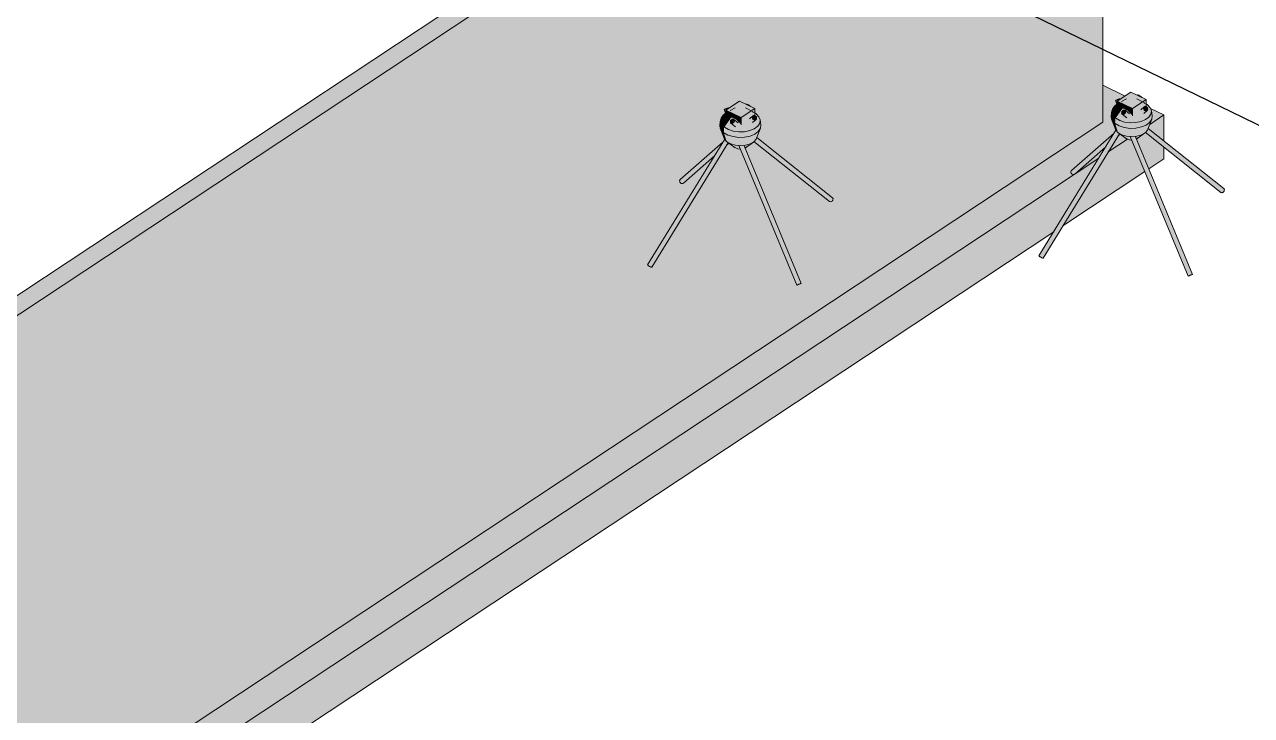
# Model space of a CAD drawing. Header units: inches. Extents: x -4071 to 5659, y -7640 to 11458.
# Drawn here: x 4581.6 to 4904.3, y -3113 to -2931.2 of the extents above; entities that cross this region are included whole.
import ezdxf

# ---------------------------------------------------------------- set-up
doc = ezdxf.new("R2010")
doc.units = ezdxf.units.IN
doc.header["$MEASUREMENT"] = 0
for name, color, linetype, lineweight in [('A-WALL-PATT', 111, 'Continuous', 9), ('G-ANNO-SYMB', 111, 'Continuous', 30), ('S-FNDN', 32, 'Continuous', 18)]:
    doc.layers.add(name, color=color, linetype=linetype, lineweight=lineweight)

# ---------------------------------------------------------------- blocks, each defined once
blk = doc.blocks.new('316600 - Special Foundations - Diamond Pier - Generic - 316600 - Special Foundations - Diamond Pier - Generic-V64-FOUNDATION - 3D - VIEW 2')
at = {"layer": 'S-FNDN', "lineweight": 9}
h = blk.add_hatch(color=9, dxfattribs=at)
h.paths.add_polyline_path([(11650.77, -2992.17), (11670.95, -2959.07), (11670.86, -2959), (11650.68, -2992.1)], flags=0)
h.paths.add_polyline_path([(11676.7, -2949.89), (11676.64, -2949.78), (11676.63, -2949.85)], flags=0)
for points in [[(11675.19, -2953.3), (11678.73, -2950.88), (11674.82, -2948.97), (11671.32, -2951.41), (11675.16, -2953.28)], [(11670.8, -2955.83), (11672.66, -2953.19), (11671.21, -2953.08), (11671.12, -2952.14), (11670.31, -2952.84), (11669.89, -2953.66), (11669.8, -2954.27), (11670.1, -2955.09), (11670.8, -2955.83)], [(11675.19, -2955.18), (11675.15, -2953.28), (11671.21, -2951.36), (11671.3, -2953.21), (11672.22, -2953.16), (11673.03, -2953.34), (11673.82, -2953.78), (11675.01, -2954.97)], [(11675.19, -2955.18), (11676.3, -2953.66), (11677.23, -2952.92), (11677.94, -2952.72), (11678.79, -2952.76), (11678.75, -2950.94), (11675.19, -2953.3), (11675.19, -2955.14)], [(11678.85, -2953.91), (11679.15, -2953.73), (11679.26, -2953.43), (11679.23, -2953.21), (11678.87, -2952.84), (11678.3, -2952.84), (11678.15, -2953.08), (11678.31, -2953.66), (11678.58, -2953.83), (11678.83, -2953.9)], [(11670.65, -2957.24), (11670.72, -2955.75), (11670.06, -2954.97), (11669.8, -2954.27), (11669.6, -2955.61), (11669.92, -2956.47)], [(11671.48, -2959.65), (11670.65, -2957.24), (11669.92, -2956.47), (11671.02, -2959.15), (11671.47, -2959.64)], [(11675.03, -2960.66), (11676.83, -2960.4), (11677.64, -2960.15), (11678.76, -2959.4), (11679.27, -2958.69), (11680.09, -2956.38), (11679.56, -2957.04), (11678.38, -2957.78), (11677, -2958.24), (11676.07, -2958.42), (11673.92, -2958.39), (11672.54, -2958.12), (11671.3, -2957.61), (11670.65, -2957.24), (11671.59, -2959.71), (11672.89, -2960.32), (11674.17, -2960.59), (11675.01, -2960.66)], [(11674.57, -2958.48), (11676.72, -2958.3), (11678.08, -2957.9), (11679.11, -2957.37), (11679.73, -2956.91), (11680.28, -2956.09), (11680.36, -2954.97), (11680.16, -2954.23), (11680.04, -2954.8), (11679.56, -2955.52), (11678.29, -2956.34), (11676.95, -2956.79), (11675.42, -2957), (11673.92, -2956.94), (11672.62, -2956.68), (11671.45, -2956.2), (11670.8, -2955.89), (11670.74, -2957.29), (11672.18, -2958), (11673.68, -2958.36), (11674.43, -2958.46)], [(11672.89, -2954.78), (11673.37, -2954.32), (11673.4, -2954.08), (11673.27, -2953.75), (11673.03, -2953.7), (11672.71, -2953.82), (11672.36, -2954.37), (11672.62, -2954.78), (11672.88, -2954.78)], [(11651.66, -2992.67), (11651.78, -2992.5), (11671.71, -2959.81), (11671.14, -2959.28), (11671.01, -2959.17), (11650.77, -2992.17), (11651.61, -2992.66)]]:
    blk.add_hatch(color=9, dxfattribs=at).paths.add_polyline_path(points, flags=0)
h = blk.add_hatch(color=9, dxfattribs=at)
h.paths.add_polyline_path([(11659.74, -2970.63), (11659.99, -2970.5), (11668.36, -2963.08), (11670.41, -2959.75), (11659.04, -2969.83), (11659.04, -2970.11), (11659.3, -2970.5), (11659.59, -2970.63)], flags=0)
h.paths.add_polyline_path([(11671.41, -2960.5), (11671.92, -2959.97), (11671.8, -2959.87), (11671.45, -2960.44)], flags=0)
h.paths.add_polyline_path([(11678.43, -2954.27), (11678.7, -2954.12), (11678.85, -2953.91), (11678.49, -2953.82), (11678.2, -2953.53), (11678.15, -2953.08), (11678.15, -2952.98), (11677.76, -2953.42), (11677.83, -2953.85), (11678.16, -2954.2), (11678.41, -2954.26)], flags=0)
h = blk.add_hatch(color=9, dxfattribs=at)
h.paths.add_polyline_path([(11689.83, -2997.37), (11690.69, -2997.02), (11675.61, -2960.74), (11674.76, -2960.88), (11674.75, -2960.91), (11689.83, -2997.37)], flags=0)
h.paths.add_polyline_path([(11671.21, -2952.34), (11671.3, -2951.3), (11671.66, -2951), (11671.59, -2950.82), (11670.74, -2951.21), (11671.21, -2952.34)], flags=0)
h = blk.add_hatch(color=9, dxfattribs=at)
h.paths.add_polyline_path([(11674.59, -2957.03), (11676.71, -2956.84), (11677.64, -2956.61), (11678.99, -2955.94), (11679.68, -2955.33), (11680.12, -2954.51), (11680.14, -2953.73), (11679.9, -2953.07), (11679.1, -2952.27), (11678.79, -2952.12), (11678.75, -2952.76), (11677.56, -2952.78), (11677.46, -2952.82), (11676.83, -2953.17), (11675.84, -2954.23), (11675.19, -2955.18), (11674.13, -2954.07), (11673.41, -2953.51), (11672.7, -2953.21), (11670.89, -2955.88), (11671.86, -2956.44), (11673.75, -2956.92), (11674.51, -2957.02)], flags=0)
h.paths.add_polyline_path([(11673.56, -2955.31), (11673.11, -2955.19), (11672.51, -2954.72), (11672.38, -2954.35), (11672.89, -2953.72), (11673.28, -2953.76), (11674.1, -2954.51), (11674.14, -2954.8), (11674, -2955.1), (11673.64, -2955.29), (11673.56, -2955.31)], flags=0)
h.paths.add_polyline_path([(11678.43, -2954.27), (11678.03, -2954.11), (11677.78, -2953.7), (11677.81, -2953.3), (11678.3, -2952.84), (11678.42, -2952.77), (11679, -2952.86), (11679.26, -2953.43), (11679.26, -2953.56), (11678.85, -2954.02), (11678.43, -2954.27)], flags=0)
h = blk.add_hatch(color=9, dxfattribs=at)
h.paths.add_polyline_path([(11690.69, -2997.02), (11690.96, -2996.84), (11675.95, -2960.76), (11675.72, -2960.82), (11690.67, -2996.97)], flags=0)
h.paths.add_polyline_path([(11671.68, -2951.05), (11671.91, -2950.77), (11671.8, -2950.73), (11671.61, -2950.88), (11671.66, -2951)], flags=0)
h = blk.add_hatch(color=9, dxfattribs=at)
h.paths.add_polyline_path([(11659.88, -2970.6), (11660.48, -2970.11), (11659.89, -2970.58)], flags=0)
h.paths.add_polyline_path([(11678.55, -2954.25), (11678.99, -2953.9), (11678.56, -2954.24)], flags=0)
h = blk.add_hatch(color=9, dxfattribs=at)
h.paths.add_polyline_path([(11698.71, -2975.41), (11699.11, -2975.24), (11699.37, -2974.84), (11699.32, -2974.44), (11698.71, -2973.93), (11679.3, -2958.61), (11679.03, -2959.09), (11678.69, -2959.62), (11698.58, -2975.39)], flags=0)
h.paths.add_polyline_path([(11673.56, -2955.31), (11673.88, -2955.2), (11674.09, -2954.96), (11674.13, -2954.62), (11673.92, -2954.24), (11673.37, -2953.82), (11673.43, -2954.08), (11673.26, -2954.52), (11672.88, -2954.78), (11672.55, -2954.74), (11673.4, -2955.31), (11673.55, -2955.31)], flags=0)
h = blk.add_hatch(color=9, dxfattribs=at)
h.paths.add_polyline_path([(11677.6, -2960.18), (11677.75, -2960.18), (11677.62, -2960.16)], flags=0)
h.paths.add_polyline_path([(11675.01, -2961.54), (11674.83, -2960.84), (11675.86, -2960.75), (11676.09, -2960.88), (11676.3, -2961.16), (11677.36, -2960.25), (11675.87, -2960.58), (11674.57, -2960.62), (11673.16, -2960.4), (11672.04, -2959.96), (11672.25, -2960.19), (11673.96, -2961.32), (11674.31, -2961.48), (11674.75, -2961.52)], flags=0)
at = {"layer": 'S-FNDN', "color": 143, "lineweight": 9}
for p, q in [((11674.82, -2948.97), (11671.21, -2951.36)), ((11678.79, -2950.91), (11674.82, -2948.97)), ((11676.72, -2949.85), (11676.83, -2949.93)), ((11670.72, -2951.17), (11671.18, -2952.27)), ((11671.02, -2951.04), (11670.9, -2951.09)), ((11671.21, -2951.36), (11675.19, -2953.3)), ((11671.21, -2953.23), (11671.21, -2951.36)), ((11671.95, -2950.87), (11671.88, -2950.69)), ((11673.67, -2950.73), (11672.33, -2951.45)), ((11675.19, -2953.3), (11678.79, -2950.91)), ((11677.67, -2951.45), (11676.33, -2950.73)), ((11678.29, -2952.85), (11677.44, -2953.59)), ((11678.56, -2951.92), (11678.12, -2951.68)), ((11678.79, -2952.76), (11678.79, -2950.91)), ((11678.81, -2952.06), (11679.2, -2952.32)), ((11669.81, -2953.83), (11669.61, -2955.16)), ((11669.72, -2956.07), (11670.72, -2958.7)), ((11672.51, -2954.72), (11673.74, -2955.7)), ((11674.46, -2954.67), (11673.29, -2953.74)), ((11675.19, -2953.3), (11675.19, -2955.18)), ((11678.22, -2954.57), (11679.11, -2953.79)), ((11679.28, -2958.7), (11680.29, -2956.07)), ((11680.39, -2955.16), (11680.2, -2953.83)), ((11670.87, -2958.99), (11650.62, -2992.01)), ((11678.57, -2959.53), (11698.46, -2975.33)), ((11699.24, -2974.35), (11679.33, -2958.53)), ((11651.68, -2992.67), (11671.77, -2959.92)), ((11670.42, -2959.73), (11659.18, -2969.57)), ((11671.37, -2960.57), (11672.01, -2960.01)), ((11671.59, -2959.73), (11673.66, -2961.2)), ((11674.63, -2960.63), (11689.83, -2997.37)), ((11690.98, -2996.9), (11676.02, -2960.71)), ((11676.23, -2961.27), (11676.58, -2960.98)), ((11676.34, -2961.2), (11678.42, -2959.73)), ((11660.01, -2970.52), (11668.21, -2963.34)), ((11660, -2970.52), (11659.88, -2970.6))]:
    blk.add_line(p, q, dxfattribs=at)
for points in [[(11677.49, -2950.19, 0), (11677.38, -2950.11, 0), (11677.25, -2950.03, 0), (11677.12, -2949.94, 0), (11676.98, -2949.86, 0), (11676.85, -2949.79, 0), (11676.73, -2949.74, 0), (11676.65, -2949.7, 0), (11676.59, -2949.69, 0), (11676.57, -2949.7, 0), (11676.59, -2949.73, 0), (11676.64, -2949.78, 0), (11676.72, -2949.85, 0)], [(11670.8, -2955.83, 0), (11670.1, -2955.09, 0), (11669.8, -2954.27, 0), (11669.92, -2953.43, 0), (11670.45, -2952.64, 0), (11671.11, -2952.11, 0)], [(11670.72, -2951.17, 0), (11670.74, -2951.16, 0), (11670.8, -2951.14, 0), (11670.89, -2951.1, 0), (11671.01, -2951.06, 0), (11671.15, -2951, 0), (11671.3, -2950.94, 0), (11671.45, -2950.88, 0), (11671.59, -2950.82, 0)], [(11679.2, -2952.32, 0), (11679.9, -2953.07, 0), (11680.2, -2953.89, 0), (11680.09, -2954.73, 0), (11679.56, -2955.52, 0), (11678.66, -2956.19, 0), (11677.46, -2956.69, 0), (11676.07, -2956.98, 0), (11674.59, -2957.03, 0), (11673.14, -2956.84, 0), (11671.85, -2956.43, 0), (11670.8, -2955.83, 0)], [(11671.71, -2950.76, 0), (11671.6, -2950.8, 0), (11671.46, -2950.86, 0), (11671.31, -2950.92, 0), (11671.16, -2950.99, 0), (11671.02, -2951.04, 0)], [(11671.59, -2950.82, 0), (11671.71, -2950.77, 0), (11671.8, -2950.73, 0), (11671.86, -2950.7, 0), (11671.88, -2950.69, 0)], [(11677.64, -2950.35, 0), (11677.62, -2950.31, 0), (11677.57, -2950.26, 0), (11677.49, -2950.19, 0)], [(11678.42, -2952.77, 0), (11678.3, -2952.84, 0), (11678.2, -2952.95, 0), (11678.15, -2953.08, 0), (11678.12, -2953.23, 0), (11678.14, -2953.38, 0), (11678.2, -2953.53, 0), (11678.29, -2953.66, 0), (11678.41, -2953.78, 0), (11678.55, -2953.86, 0), (11678.7, -2953.9, 0), (11678.85, -2953.91, 0), (11678.99, -2953.87, 0)], [(11678.99, -2953.87, 0), (11679.11, -2953.8, 0), (11679.2, -2953.69, 0), (11679.26, -2953.56, 0), (11679.28, -2953.41, 0), (11679.26, -2953.26, 0), (11679.21, -2953.11, 0), (11679.11, -2952.97, 0), (11679, -2952.86, 0), (11678.86, -2952.78, 0), (11678.71, -2952.74, 0), (11678.56, -2952.73, 0), (11678.42, -2952.77, 0)], [(11670.65, -2957.24, 0), (11669.92, -2956.47, 0), (11669.6, -2955.61, 0), (11669.73, -2954.74, 0)], [(11680.4, -2955.22, 0), (11680.28, -2956.09, 0), (11679.73, -2956.91, 0), (11678.8, -2957.61, 0), (11677.56, -2958.12, 0), (11676.11, -2958.42, 0), (11674.57, -2958.48, 0), (11673.07, -2958.29, 0), (11671.73, -2957.86, 0), (11670.65, -2957.24, 0)], [(11673.28, -2953.73, 0), (11673.17, -2953.68, 0), (11673.05, -2953.66, 0), (11672.91, -2953.68, 0), (11672.77, -2953.73, 0), (11672.64, -2953.82, 0), (11672.53, -2953.94, 0), (11672.44, -2954.08, 0), (11672.39, -2954.22, 0), (11672.36, -2954.37, 0), (11672.38, -2954.51, 0), (11672.43, -2954.63, 0), (11672.51, -2954.72, 0)], [(11672.51, -2954.72, 0), (11672.62, -2954.78, 0), (11672.75, -2954.8, 0), (11672.89, -2954.78, 0), (11673.03, -2954.72, 0), (11673.16, -2954.63, 0), (11673.27, -2954.51, 0), (11673.36, -2954.37, 0), (11673.41, -2954.23, 0), (11673.43, -2954.08, 0), (11673.42, -2953.94, 0), (11673.37, -2953.82, 0), (11673.28, -2953.73, 0)], [(11671.48, -2959.65, 0), (11670.85, -2958.96, 0), (11670.67, -2958.55, 0)], [(11679.28, -2958.7, 0), (11679.17, -2958.93, 0), (11678.56, -2959.62, 0), (11677.6, -2960.18, 0), (11676.38, -2960.53, 0), (11675.03, -2960.66, 0), (11673.68, -2960.54, 0), (11672.45, -2960.19, 0), (11671.48, -2959.65, 0)], [(11673.62, -2961.17, 0), (11674.31, -2961.48, 0), (11675.05, -2961.56, 0)], [(11659.88, -2970.6, 0), (11659.74, -2970.63, 0), (11659.59, -2970.63, 0), (11659.44, -2970.58, 0), (11659.3, -2970.5, 0), (11659.18, -2970.39, 0), (11659.09, -2970.26, 0), (11659.04, -2970.11, 0), (11659.02, -2969.95, 0), (11659.04, -2969.8, 0), (11659.1, -2969.67, 0), (11659.19, -2969.57, 0)], [(11699.24, -2974.35, 0), (11699.32, -2974.44, 0), (11699.37, -2974.56, 0), (11699.39, -2974.7, 0), (11699.37, -2974.84, 0), (11699.31, -2974.99, 0), (11699.22, -2975.13, 0), (11699.11, -2975.24, 0), (11698.98, -2975.34, 0), (11698.84, -2975.39, 0), (11698.71, -2975.41, 0), (11698.58, -2975.39, 0), (11698.47, -2975.33, 0)], [(11650.77, -2992.17, 0), (11650.68, -2992.1, 0), (11650.63, -2992.05, 0), (11650.62, -2992.02, 0), (11650.62, -2992.01, 0)], [(11651.68, -2992.66, 0), (11651.66, -2992.67, 0), (11651.61, -2992.66, 0), (11651.52, -2992.62, 0), (11651.41, -2992.57, 0), (11651.28, -2992.5, 0), (11651.14, -2992.42, 0), (11651, -2992.33, 0), (11650.87, -2992.25, 0), (11650.77, -2992.17, 0)], [(11690.69, -2997.02, 0), (11690.55, -2997.08, 0), (11690.4, -2997.14, 0), (11690.25, -2997.2, 0), (11690.11, -2997.26, 0), (11689.99, -2997.31, 0), (11689.9, -2997.35, 0), (11689.85, -2997.37, 0), (11689.83, -2997.37, 0)], [(11690.98, -2996.9, 0), (11690.96, -2996.91, 0), (11690.9, -2996.93, 0), (11690.81, -2996.97, 0), (11690.69, -2997.02, 0)]]:
    blk.add_polyline3d(points, dxfattribs=at)
blk = doc.blocks.new('316600 - Special Foundations - Diamond Pier - Generic - 316600 - Special Foundations - Diamond Pier - Generic-V65-FOUNDATION - 3D - VIEW 2')
at = {"layer": 'S-FNDN', "lineweight": 9}
h = blk.add_hatch(color=9, dxfattribs=at)
h.paths.add_polyline_path([(11547.83, -2994.55), (11568.01, -2961.44), (11567.93, -2961.38), (11547.75, -2994.48)], flags=0)
h.paths.add_polyline_path([(11573.76, -2952.27), (11573.7, -2952.16), (11573.69, -2952.23)], flags=0)
h = blk.add_hatch(color=9, dxfattribs=at)
h.paths.add_polyline_path([(11586.89, -2999.75), (11587.76, -2999.4), (11572.67, -2963.12), (11571.82, -2963.25), (11571.82, -2963.29), (11586.89, -2999.75)], flags=0)
h.paths.add_polyline_path([(11568.27, -2954.72), (11568.36, -2953.68), (11568.73, -2953.38), (11568.65, -2953.2), (11567.81, -2953.59), (11568.27, -2954.72)], flags=0)
for points in [[(11572.25, -2955.67), (11575.79, -2953.26), (11571.88, -2951.35), (11568.38, -2953.79), (11572.22, -2955.66)], [(11567.87, -2958.21), (11569.72, -2955.57), (11568.27, -2955.46), (11568.19, -2954.52), (11567.38, -2955.22), (11566.95, -2956.04), (11566.87, -2956.65), (11567.17, -2957.47), (11567.86, -2958.21)], [(11572.25, -2957.56), (11572.21, -2955.66), (11568.27, -2953.74), (11568.36, -2955.59), (11569.29, -2955.54), (11570.09, -2955.72), (11570.89, -2956.16), (11572.02, -2957.28)], [(11569.95, -2957.16), (11570.43, -2956.7), (11570.48, -2956.61), (11570.33, -2956.13), (11570.09, -2956.08), (11569.78, -2956.2), (11569.43, -2956.75), (11569.69, -2957.16), (11569.95, -2957.16)], [(11572.25, -2957.56), (11573.36, -2956.04), (11574.3, -2955.29), (11575, -2955.09), (11575.86, -2955.14), (11575.81, -2953.32), (11572.25, -2955.67), (11572.25, -2957.52)], [(11575.91, -2956.28), (11576.21, -2956.11), (11576.32, -2955.81), (11576.3, -2955.59), (11575.94, -2955.22), (11575.36, -2955.22), (11575.21, -2955.46), (11575.38, -2956.04), (11575.64, -2956.2), (11575.9, -2956.28)], [(11567.71, -2959.62), (11567.79, -2958.13), (11567.17, -2957.47), (11566.87, -2956.65), (11566.67, -2958.01), (11566.98, -2958.85)], [(11568.54, -2962.03), (11567.71, -2959.62), (11566.98, -2958.85), (11568.08, -2961.53), (11568.54, -2962.02)], [(11572.09, -2963.04), (11573.89, -2962.78), (11574.7, -2962.53), (11575.82, -2961.78), (11576.33, -2961.07), (11577.15, -2958.76), (11576.62, -2959.42), (11575.44, -2960.16), (11574.06, -2960.62), (11573.13, -2960.8), (11570.99, -2960.77), (11569.61, -2960.5), (11568.36, -2959.99), (11567.71, -2959.62), (11568.66, -2962.09), (11569.95, -2962.7), (11571.24, -2962.97), (11572.08, -2963.04)], [(11571.64, -2960.86), (11573.79, -2960.68), (11575.14, -2960.28), (11576.17, -2959.75), (11576.79, -2959.29), (11577.34, -2958.47), (11577.46, -2957.6), (11577.22, -2956.61), (11577.11, -2957.18), (11576.62, -2957.9), (11575.35, -2958.72), (11574.01, -2959.17), (11572.49, -2959.38), (11570.98, -2959.32), (11569.69, -2959.06), (11568.51, -2958.58), (11567.86, -2958.27), (11567.81, -2959.67), (11569.24, -2960.38), (11570.74, -2960.74), (11571.5, -2960.84)], [(11548.73, -2995.05), (11548.85, -2994.88), (11568.77, -2962.19), (11568.2, -2961.66), (11568.07, -2961.55), (11547.83, -2994.55), (11548.67, -2995.04)]]:
    blk.add_hatch(color=9, dxfattribs=at).paths.add_polyline_path(points, flags=0)
h = blk.add_hatch(color=9, dxfattribs=at)
h.paths.add_polyline_path([(11587.76, -2999.4), (11588.03, -2999.22), (11573.01, -2963.14), (11572.78, -2963.2), (11587.73, -2999.35)], flags=0)
h.paths.add_polyline_path([(11568.74, -2953.43), (11568.98, -2953.15), (11568.86, -2953.11), (11568.67, -2953.26), (11568.73, -2953.38)], flags=0)
h = blk.add_hatch(color=9, dxfattribs=at)
h.paths.add_polyline_path([(11556.8, -2973.01), (11557.05, -2972.88), (11565.43, -2965.46), (11567.47, -2962.13), (11556.1, -2972.21), (11556.1, -2972.49), (11556.37, -2972.88), (11556.65, -2973.01)], flags=0)
h.paths.add_polyline_path([(11568.48, -2962.88), (11568.99, -2962.34), (11568.86, -2962.25), (11568.51, -2962.82)], flags=0)
h.paths.add_polyline_path([(11575.5, -2956.65), (11575.76, -2956.5), (11575.91, -2956.28), (11575.56, -2956.2), (11575.26, -2955.91), (11575.21, -2955.46), (11575.21, -2955.36), (11574.83, -2955.8), (11574.9, -2956.23), (11575.23, -2956.58), (11575.47, -2956.64)], flags=0)
h = blk.add_hatch(color=9, dxfattribs=at)
h.paths.add_polyline_path([(11556.94, -2972.97), (11557.54, -2972.49), (11556.96, -2972.96)], flags=0)
h.paths.add_polyline_path([(11575.62, -2956.63), (11576.1, -2956.24), (11575.63, -2956.62)], flags=0)
h = blk.add_hatch(color=9, dxfattribs=at)
h.paths.add_polyline_path([(11571.65, -2959.41), (11573.77, -2959.22), (11574.7, -2958.99), (11576.05, -2958.32), (11576.62, -2957.9), (11577.18, -2956.89), (11577.21, -2956.11), (11576.96, -2955.45), (11576.13, -2954.63), (11575.86, -2954.5), (11575.81, -2955.14), (11574.63, -2955.16), (11574.53, -2955.2), (11573.89, -2955.55), (11572.91, -2956.61), (11572.25, -2957.56), (11571.2, -2956.45), (11570.48, -2955.89), (11569.76, -2955.59), (11567.95, -2958.26), (11568.92, -2958.82), (11570.82, -2959.3), (11571.57, -2959.4)], flags=0)
h.paths.add_polyline_path([(11570.62, -2957.69), (11570.17, -2957.57), (11569.58, -2957.1), (11569.44, -2956.73), (11569.95, -2956.1), (11570.35, -2956.14), (11571.17, -2956.89), (11571.2, -2957.18), (11571.07, -2957.48), (11570.7, -2957.67), (11570.63, -2957.69)], flags=0)
h.paths.add_polyline_path([(11575.5, -2956.65), (11575.09, -2956.49), (11574.84, -2956.08), (11574.87, -2955.67), (11575.36, -2955.22), (11575.48, -2955.15), (11576.06, -2955.24), (11576.32, -2955.81), (11576.32, -2955.94), (11575.91, -2956.4), (11575.5, -2956.65)], flags=0)
h = blk.add_hatch(color=9, dxfattribs=at)
h.paths.add_polyline_path([(11595.77, -2977.79), (11596.18, -2977.62), (11596.43, -2977.22), (11596.39, -2976.82), (11595.77, -2976.31), (11576.36, -2960.99), (11576.1, -2961.47), (11575.75, -2962), (11595.65, -2977.77)], flags=0)
h.paths.add_polyline_path([(11570.62, -2957.69), (11570.95, -2957.58), (11571.16, -2957.33), (11571.2, -2957), (11570.98, -2956.62), (11570.43, -2956.2), (11570.5, -2956.46), (11570.33, -2956.9), (11569.95, -2957.16), (11569.61, -2957.12), (11570.46, -2957.69), (11570.62, -2957.69)], flags=0)
h = blk.add_hatch(color=9, dxfattribs=at)
h.paths.add_polyline_path([(11574.66, -2962.56), (11574.82, -2962.56), (11574.68, -2962.54)], flags=0)
h.paths.add_polyline_path([(11572.08, -2963.92), (11571.9, -2963.22), (11572.92, -2963.13), (11573.16, -2963.26), (11573.36, -2963.54), (11574.43, -2962.62), (11572.94, -2962.96), (11571.64, -2963), (11570.22, -2962.78), (11569.1, -2962.34), (11569.31, -2962.57), (11571.03, -2963.7), (11571.64, -2963.88), (11571.82, -2963.9)], flags=0)
at = {"layer": 'S-FNDN', "color": 143, "lineweight": 9}
for p, q in [((11571.88, -2951.35), (11568.27, -2953.74)), ((11569.02, -2953.25), (11568.94, -2953.07)), ((11570.73, -2953.11), (11569.39, -2953.83)), ((11575.86, -2953.29), (11571.88, -2951.35)), ((11574.74, -2953.83), (11573.4, -2953.11)), ((11573.79, -2952.23), (11573.89, -2952.31)), ((11566.87, -2956.21), (11566.68, -2957.54)), ((11567.79, -2953.55), (11568.24, -2954.65)), ((11568.08, -2953.42), (11567.96, -2953.47)), ((11568.27, -2953.74), (11572.25, -2955.67)), ((11568.27, -2955.61), (11568.27, -2953.74)), ((11571.52, -2957.05), (11570.35, -2956.12)), ((11572.25, -2955.67), (11575.86, -2953.29)), ((11572.25, -2955.67), (11572.25, -2957.56)), ((11575.36, -2955.23), (11574.51, -2955.97)), ((11575.63, -2954.3), (11575.18, -2954.06)), ((11575.28, -2956.95), (11576.18, -2956.17)), ((11575.86, -2955.14), (11575.86, -2953.29)), ((11575.87, -2954.44), (11576.26, -2954.7)), ((11577.46, -2957.54), (11577.26, -2956.21)), ((11566.78, -2958.45), (11567.79, -2961.08)), ((11569.57, -2957.1), (11570.79, -2958.06)), ((11576.34, -2961.08), (11577.35, -2958.45)), ((11567.94, -2961.37), (11547.68, -2994.39)), ((11548.75, -2995.04), (11568.83, -2962.3)), ((11567.49, -2962.11), (11556.25, -2971.95)), ((11568.43, -2962.95), (11569.08, -2962.39)), ((11568.65, -2962.11), (11570.72, -2963.58)), ((11573.41, -2963.58), (11575.48, -2962.11)), ((11575.64, -2961.91), (11595.53, -2977.71)), ((11596.31, -2976.73), (11576.39, -2960.91)), ((11557.07, -2972.89), (11565.27, -2965.72)), ((11571.7, -2963.01), (11586.89, -2999.75)), ((11588.05, -2999.28), (11573.09, -2963.09)), ((11573.3, -2963.65), (11573.64, -2963.36)), ((11557.07, -2972.9), (11556.94, -2972.97))]:
    blk.add_line(p, q, dxfattribs=at)
for points in [[(11567.79, -2953.55, 0), (11567.81, -2953.54, 0), (11567.86, -2953.52, 0), (11567.95, -2953.48, 0), (11568.07, -2953.44, 0), (11568.21, -2953.38, 0), (11568.36, -2953.32, 0), (11568.51, -2953.26, 0), (11568.65, -2953.2, 0)], [(11568.78, -2953.14, 0), (11568.66, -2953.18, 0), (11568.52, -2953.24, 0), (11568.37, -2953.3, 0), (11568.22, -2953.36, 0), (11568.08, -2953.42, 0)], [(11568.65, -2953.2, 0), (11568.77, -2953.15, 0), (11568.86, -2953.11, 0), (11568.92, -2953.08, 0), (11568.94, -2953.07, 0)], [(11574.55, -2952.57, 0), (11574.45, -2952.49, 0), (11574.32, -2952.41, 0), (11574.18, -2952.32, 0), (11574.04, -2952.24, 0), (11573.91, -2952.17, 0), (11573.8, -2952.12, 0), (11573.71, -2952.08, 0), (11573.66, -2952.07, 0), (11573.64, -2952.08, 0), (11573.65, -2952.11, 0), (11573.7, -2952.16, 0), (11573.79, -2952.23, 0)], [(11574.7, -2952.73, 0), (11574.69, -2952.69, 0), (11574.64, -2952.64, 0), (11574.55, -2952.57, 0)], [(11567.87, -2958.21, 0), (11567.17, -2957.47, 0), (11566.87, -2956.65, 0), (11566.98, -2955.81, 0), (11567.51, -2955.02, 0), (11568.18, -2954.49, 0)], [(11576.26, -2954.7, 0), (11576.96, -2955.45, 0), (11577.27, -2956.27, 0), (11577.15, -2957.11, 0), (11576.62, -2957.9, 0), (11575.72, -2958.57, 0), (11574.53, -2959.07, 0), (11573.13, -2959.36, 0), (11571.65, -2959.41, 0), (11570.21, -2959.22, 0), (11568.91, -2958.81, 0), (11567.87, -2958.21, 0)], [(11570.35, -2956.11, 0), (11570.24, -2956.06, 0), (11570.11, -2956.04, 0), (11569.97, -2956.06, 0), (11569.84, -2956.11, 0), (11569.71, -2956.2, 0), (11569.59, -2956.32, 0), (11569.51, -2956.46, 0), (11569.45, -2956.6, 0), (11569.43, -2956.75, 0), (11569.44, -2956.89, 0), (11569.5, -2957.01, 0), (11569.58, -2957.1, 0)], [(11569.58, -2957.1, 0), (11569.69, -2957.16, 0), (11569.82, -2957.18, 0), (11569.95, -2957.16, 0), (11570.09, -2957.1, 0), (11570.22, -2957.01, 0), (11570.33, -2956.89, 0), (11570.42, -2956.75, 0), (11570.48, -2956.61, 0), (11570.5, -2956.46, 0), (11570.48, -2956.32, 0), (11570.43, -2956.2, 0), (11570.35, -2956.11, 0)], [(11575.48, -2955.15, 0), (11575.36, -2955.22, 0), (11575.27, -2955.33, 0), (11575.21, -2955.46, 0), (11575.19, -2955.61, 0), (11575.21, -2955.76, 0), (11575.26, -2955.91, 0), (11575.35, -2956.04, 0), (11575.47, -2956.16, 0), (11575.61, -2956.24, 0), (11575.76, -2956.28, 0), (11575.91, -2956.28, 0), (11576.05, -2956.25, 0)], [(11576.05, -2956.25, 0), (11576.17, -2956.18, 0), (11576.26, -2956.07, 0), (11576.32, -2955.94, 0), (11576.34, -2955.79, 0), (11576.33, -2955.64, 0), (11576.27, -2955.49, 0), (11576.18, -2955.35, 0), (11576.06, -2955.24, 0), (11575.92, -2955.16, 0), (11575.77, -2955.12, 0), (11575.62, -2955.11, 0), (11575.48, -2955.15, 0)], [(11567.71, -2959.62, 0), (11566.98, -2958.85, 0), (11566.67, -2957.99, 0), (11566.79, -2957.12, 0)], [(11577.46, -2957.6, 0), (11577.34, -2958.47, 0), (11576.79, -2959.29, 0), (11575.86, -2959.98, 0), (11574.62, -2960.5, 0), (11573.17, -2960.8, 0), (11571.64, -2960.86, 0), (11570.14, -2960.66, 0), (11568.79, -2960.24, 0), (11567.71, -2959.62, 0)], [(11568.54, -2962.03, 0), (11567.91, -2961.34, 0), (11567.74, -2960.93, 0)], [(11576.34, -2961.08, 0), (11576.24, -2961.31, 0), (11575.62, -2962, 0), (11574.66, -2962.56, 0), (11573.45, -2962.91, 0), (11572.09, -2963.04, 0), (11570.74, -2962.92, 0), (11569.52, -2962.57, 0), (11568.54, -2962.03, 0)], [(11570.68, -2963.55, 0), (11571.38, -2963.86, 0), (11572.11, -2963.94, 0)], [(11556.94, -2972.97, 0), (11556.8, -2973.01, 0), (11556.65, -2973.01, 0), (11556.51, -2972.96, 0), (11556.37, -2972.88, 0), (11556.25, -2972.77, 0), (11556.16, -2972.64, 0), (11556.1, -2972.49, 0), (11556.08, -2972.33, 0), (11556.1, -2972.18, 0), (11556.16, -2972.05, 0), (11556.26, -2971.95, 0)], [(11596.3, -2976.73, 0), (11596.39, -2976.82, 0), (11596.44, -2976.94, 0), (11596.45, -2977.07, 0), (11596.43, -2977.22, 0), (11596.38, -2977.37, 0), (11596.29, -2977.51, 0), (11596.18, -2977.62, 0), (11596.05, -2977.71, 0), (11595.91, -2977.77, 0), (11595.77, -2977.79, 0), (11595.64, -2977.77, 0), (11595.53, -2977.71, 0)], [(11547.83, -2994.55, 0), (11547.75, -2994.48, 0), (11547.7, -2994.43, 0), (11547.68, -2994.4, 0), (11547.68, -2994.39, 0)], [(11548.75, -2995.04, 0), (11548.73, -2995.05, 0), (11548.67, -2995.04, 0), (11548.59, -2995, 0), (11548.47, -2994.95, 0), (11548.34, -2994.88, 0), (11548.2, -2994.8, 0), (11548.07, -2994.71, 0), (11547.94, -2994.63, 0), (11547.83, -2994.55, 0)], [(11587.76, -2999.4, 0), (11587.62, -2999.46, 0), (11587.47, -2999.52, 0), (11587.32, -2999.58, 0), (11587.18, -2999.64, 0), (11587.06, -2999.69, 0), (11586.97, -2999.72, 0), (11586.91, -2999.75, 0), (11586.89, -2999.75, 0)], [(11588.05, -2999.28, 0), (11588.03, -2999.29, 0), (11587.97, -2999.31, 0), (11587.88, -2999.35, 0), (11587.76, -2999.4, 0)]]:
    blk.add_polyline3d(points, dxfattribs=at)

msp = doc.modelspace()

# ---------------------------------------------------------------- hatches: boundary and pattern name
at = {"layer": 'A-WALL-PATT'}
h = msp.add_hatch(dxfattribs=at)
h.set_pattern_fill('FP_132', color=256, style=0, pattern_type=2)
h.set_pattern_definition([(65.245, (3215.816, -2697.717), (44.83138, 24.72106), [7.196, -79.156]), (28.873, (3215.816, -2697.717), (-8.6732, 53.6958), [4.266, -46.929]), (99.175, (3219.55, -2695.657), (36.159, 78.4168), [4.533, -49.859]), (63.199, (3215.816, -2681.913), (66.7075, 31.0819), [10.797, -118.769]), (95.597, (3221.375, -2679.32), (58.4192, 115.649), [7.081, -77.89]), (24.983, (3215.816, -2681.91), (58.42, 115.6486), [6.133, -67.46]), (48.924, (3222.066, -2681.726), (37.30926, -7.1148), [6.661, -73.268]), (349.203, (3222.066, -2681.726), (15.2084, 67.3686), [3.165, -34.816]), (77.279, (3225.175, -2682.32), (52.51714, 60.2535), [5.755, -63.308]), (58.504, (3215.816, -2697.717), (0.759265, 26.80774), [3.132, -58.752, 3.132, -60.461, -62.881]), (58.504, (3215.816, -2697.717), (0.759265, 26.80774), [-125.477, 3.132, -59.749]), (39.64, (3215.816, -2697.717), (16.44296, 42.0508), [2.656, -28.085, 2.656, -48.606, -20.319]), (39.64, (3215.816, -2697.717), (16.44296, 42.0508), [-82.002, 2.656, -17.664]), (351.841, (3201.877, -2706.944), (33.36575, 20.30726), [1.757, -11.556, 1.757, -39.781, -55.118]), (351.841, (3201.877, -2706.944), (33.36575, 20.30726), [-54.852, 1.757, -53.361]), (333.599, (3195.627, -2711.08), (36.452, 32.0414), [1.698, -15.023, 1.698, -24.953, -37.815]), (333.599, (3195.627, -2711.08), (36.452, 32.0414), [-43.371, 1.698, -36.117])])
h.paths.add_polyline_path([(3643.837, -3765.48), (3833.121, -3640.171), (3833.544, -3637.968), (3833.939, -3637.381), (3834.615, -3636.877), (3834.29, -3635.882), (3835.402, -3635.508), (3835.518, -3635.559), (3838.309, -3633.711), (3840.042, -3634.474), (3840.129, -3634.526), (3840.743, -3634.897), (3840.967, -3634.978), (3898.461, -3596.916), (3898.884, -3594.712), (3899.278, -3594.126), (3899.954, -3593.622), (3899.629, -3592.627), (3900.741, -3592.253), (3900.857, -3592.303), (3903.648, -3590.456), (3905.382, -3591.219), (3905.468, -3591.271), (3906.082, -3591.642), (3906.306, -3591.722), (3963.8, -3553.66), (3964.223, -3551.457), (3964.618, -3550.87), (3965.294, -3550.366), (3964.968, -3549.371), (3966.08, -3548.997), (3966.197, -3549.048), (3968.987, -3547.2), (3970.721, -3547.963), (3970.807, -3548.015), (3971.422, -3548.386), (3971.645, -3548.466), (4085.924, -3472.812), (4085.924, -3344.819), (4091.133, -3341.371), (4126.291, -3358.498), (4126.291, -3334.146), (4220.047, -3272.078), (4220.047, -3306.649), (4135.183, -3362.83), (4139.709, -3365.034), (4189.191, -3332.276), (4195.263, -3335.234), (4195.263, -3346.946), (4239.94, -3368.709), (4414.071, -3253.433), (4414.071, -3127.581), (4419.279, -3124.133), (4473.928, -3150.754), (4474.027, -3210.399), (4478.799, -3212.723), (4865.272, -2956.813), (4865.272, -2818.59), (4764.615, -2885.227), (4764.615, -2887.696), (4739.613, -2904.248), (4739.613, -2901.779), (4339.587, -3166.602), (4339.587, -3169.071), (4314.585, -3185.623), (4314.585, -3183.153), (4241.167, -3231.757), (4241.167, -3234.227), (4214.578, -3251.829), (4214.578, -3249.359), (4132.802, -3303.496), (4132.802, -3305.966), (4091.133, -3333.551), (4091.133, -3331.082), (3902.058, -3456.253), (3902.058, -3458.722), (3877.056, -3475.273), (3877.056, -3472.804), (3795.54, -3526.769), (3795.54, -3534.177), (3643.837, -3634.606), (3643.837, -3764.191)], flags=0)
h.paths.add_polyline_path([(3840.606, -3634.684), (3840.116, -3634.474), (3840.211, -3634.494), (3840.586, -3634.674)], flags=0)
h.paths.add_polyline_path([(3905.946, -3591.428), (3905.456, -3591.219), (3905.551, -3591.238), (3905.926, -3591.419)], flags=0)
h.paths.add_polyline_path([(3971.285, -3548.172), (3970.795, -3547.963), (3970.89, -3547.983), (3971.265, -3548.163)], flags=0)
h.paths.add_polyline_path([(3968.554, -3540.064), (3953.738, -3504.233), (3952.994, -3504.153), (3951.881, -3503.531), (3950.723, -3502.709), (3950.093, -3503.26), (3930.332, -3535.349), (3929.726, -3535.024), (3929.356, -3534.681), (3946.93, -3506.029), (3938.464, -3513.321), (3938.165, -3513.273), (3937.817, -3512.946), (3937.764, -3512.495), (3938.026, -3512.163), (3949.194, -3502.339), (3949.571, -3501.648), (3948.328, -3498.301), (3948.643, -3496.117), (3949.172, -3495.33), (3949.848, -3494.826), (3949.523, -3493.831), (3950.635, -3493.457), (3950.751, -3493.508), (3953.542, -3491.66), (3955.276, -3492.423), (3955.362, -3492.475), (3955.976, -3492.846), (3957.518, -3493.69), (3957.518, -3494.781), (3957.923, -3495.015), (3958.673, -3495.891), (3959.002, -3497.087), (3959.107, -3498.031), (3958.927, -3498.975), (3958.051, -3501.224), (3978.096, -3517.248), (3978.035, -3517.681), (3977.706, -3518.026), (3977.302, -3518.082), (3976.76, -3517.681), (3957.271, -3502.323), (3954.997, -3504.008), (3969.629, -3539.622), (3968.572, -3540.058)], flags=0)
h.paths.add_polyline_path([(3955.839, -3492.633), (3955.349, -3492.423), (3955.444, -3492.443), (3955.819, -3492.623)], flags=0)
h.paths.add_polyline_path([(4784.716, -2999.753), (4769.899, -2963.922), (4769.155, -2963.842), (4768.043, -2963.22), (4766.884, -2962.398), (4766.181, -2963.069), (4746.493, -2995.038), (4745.888, -2994.713), (4745.517, -2994.37), (4763.092, -2965.718), (4754.625, -2973.01), (4754.326, -2972.962), (4753.979, -2972.635), (4753.926, -2972.184), (4754.188, -2971.852), (4765.355, -2962.028), (4765.733, -2961.337), (4764.489, -2957.99), (4764.939, -2955.606), (4765.334, -2955.02), (4766.009, -2954.515), (4765.684, -2953.521), (4766.796, -2953.146), (4766.913, -2953.197), (4769.703, -2951.35), (4771.437, -2952.112), (4771.523, -2952.164), (4772.138, -2952.535), (4773.679, -2953.379), (4773.679, -2954.47), (4774.085, -2954.704), (4774.834, -2955.58), (4775.163, -2956.776), (4775.286, -2957.601), (4775.089, -2958.664), (4774.213, -2960.914), (4794.258, -2976.937), (4794.197, -2977.37), (4793.868, -2977.715), (4793.463, -2977.771), (4792.921, -2977.37), (4773.432, -2962.012), (4771.159, -2963.697), (4785.79, -2999.311), (4784.734, -2999.747)], flags=0)
h.paths.add_polyline_path([(4772.001, -2952.322), (4771.511, -2952.112), (4771.606, -2952.132), (4771.981, -2952.312)], flags=0)
at = {"layer": 'S-FNDN'}
msp.add_hatch(color=256, dxfattribs=at).paths.add_polyline_path([(4339.587, -3166.602), (4739.613, -2901.779), (4735.059, -2899.56), (4335.032, -3164.384)], flags=0)
at = {"layer": 'S-FNDN', "lineweight": 9}
h = msp.add_hatch(dxfattribs=at)
h.set_pattern_fill('FP_137', color=256, style=0, pattern_type=2)
h.set_pattern_definition([(34.089, (3318.85, -4099.03), (68.8563, -3.4213), [5.588, -61.472]), (357.156, (3318.85, -4099.03), (-13.32075, 41.0074), [5.745, -63.197]), (107.995, (3324.59, -4099.315), (55.5371, 37.5859), [3.593, -39.523]), (30.62, (3318.85, -4088.126), (102.4553, -9.0222), [8.689, -95.577]), (101.577, (3327.39, -4088.88), (89.728, 53.1054), [5.285, -58.135]), (354.967, (3318.85, -4088.126), (89.727, 53.106), [8.571, -94.281]), (12.298, (3328.45, -4090.852), (57.30306, -21.94933), [6.88, -75.676]), (339.041, (3328.45, -4090.85), (23.3585, 39.5333), [5.114, -56.249]), (59.423, (3333.227, -4092.68), (80.6616, 17.5827), [3.827, -42.092]), (23.545, (3318.85, -4099.03), (1.16752, 18.1483), [2.742, -51.426, 2.742, -52.921, -55.04]), (23.545, (3318.85, -4099.03), (1.16752, 18.1483), [-109.83, 2.742, -52.298]), (4.276, (3318.85, -4099.03), (25.2541, 21.50182), [3.15, -33.31, 3.15, -57.648, -24.1]), (4.276, (3318.85, -4099.03), (25.2541, 21.50182), [-97.258, 3.15, -20.95]), (340.111, (3297.443, -4099.03), (51.24646, -1.22932), [2.841, -18.684, 2.841, -64.318, -89.115]), (340.111, (3297.443, -4099.03), (51.24646, -1.22932), [-88.684, 2.841, -86.274]), (332.509, (3287.843, -4099.03), (55.98603, 5.4576), [2.633, -23.298, 2.633, -38.697, -58.644]), (332.509, (3287.843, -4099.03), (55.98603, 5.4576), [-67.261, 2.633, -56.011])])
h.paths.add_polyline_path([(3661.194, -3762.712), (3829.883, -3651.037), (3831.697, -3648.08), (3823.231, -3655.372), (3822.932, -3655.324), (3822.584, -3654.997), (3822.531, -3654.546), (3822.793, -3654.214), (3833.961, -3644.39), (3834.338, -3643.699), (3833.095, -3640.189), (3653.604, -3759.015)], flags=0)
h.paths.add_polyline_path([(3832.348, -3649.405), (3837.419, -3646.049), (3836.648, -3645.581), (3835.489, -3644.76), (3834.787, -3645.43), (3834.215, -3646.362)], flags=0)
h.paths.add_polyline_path([(3843.239, -3642.196), (3895.222, -3607.782), (3897.037, -3604.824), (3888.57, -3612.117), (3888.271, -3612.069), (3887.923, -3611.741), (3887.871, -3611.291), (3888.133, -3610.958), (3899.3, -3601.134), (3899.678, -3600.443), (3898.434, -3596.933), (3841.054, -3635.049), (3842.285, -3635.765), (3842.285, -3636.832), (3842.69, -3637.066), (3843.44, -3637.942), (3843.769, -3639.138), (3843.891, -3639.963), (3843.694, -3641.026), (3843.275, -3642.102)], flags=0)
h.paths.add_polyline_path([(3897.688, -3606.15), (3902.758, -3602.793), (3901.987, -3602.326), (3900.829, -3601.504), (3900.126, -3602.175), (3899.555, -3603.106)], flags=0)
h.paths.add_polyline_path([(3908.578, -3598.94), (3960.562, -3564.526), (3962.376, -3561.568), (3953.909, -3568.861), (3953.611, -3568.813), (3953.263, -3568.486), (3953.21, -3568.035), (3953.472, -3567.702), (3964.639, -3557.879), (3965.017, -3557.188), (3963.774, -3553.678), (3906.393, -3591.793), (3907.624, -3592.485), (3907.624, -3593.577), (3908.03, -3593.811), (3908.779, -3594.686), (3909.108, -3595.882), (3909.23, -3596.707), (3909.034, -3597.77), (3908.615, -3598.846)], flags=0)
h.paths.add_polyline_path([(3963.027, -3562.894), (3968.098, -3559.537), (3967.327, -3559.07), (3966.168, -3558.249), (3965.465, -3558.919), (3964.894, -3559.85)], flags=0)
h.paths.add_polyline_path([(3973.917, -3555.685), (4093.514, -3476.51), (4085.924, -3472.812), (3971.732, -3548.537), (3972.964, -3549.23), (3972.964, -3550.321), (3973.369, -3550.555), (3974.118, -3551.43), (3974.448, -3552.626), (3974.57, -3553.452), (3974.373, -3554.515), (3974.02, -3555.42)], flags=0)
h.paths.add_polyline_path([(4483.007, -3218.66), (4864.213, -2966.296), (4866.027, -2963.338), (4857.56, -2970.631), (4857.261, -2970.583), (4856.914, -2970.255), (4856.861, -2969.805), (4857.123, -2969.472), (4868.29, -2959.648), (4868.668, -2958.957), (4867.425, -2955.61), (4867.874, -2953.226), (4868.269, -2952.64), (4868.945, -2952.136), (4868.619, -2951.141), (4869.731, -2950.767), (4869.848, -2950.817), (4870.993, -2949.933), (4865.272, -2947.146), (4865.272, -2956.872), (4478.799, -3212.723), (4483.007, -3214.773), (4483.007, -3218.221)], flags=0)
h.paths.add_polyline_path([(4866.678, -2964.664), (4871.748, -2961.307), (4870.978, -2960.84), (4869.819, -2960.018), (4869.116, -2960.689), (4866.8, -2964.466)], flags=0)
h.paths.add_polyline_path([(4877.568, -2957.454), (4881.327, -2954.966), (4877.784, -2953.241), (4878.099, -2954.396), (4878.215, -2955.264), (4878.024, -2956.285), (4877.605, -2957.361)], flags=0)
h = msp.add_hatch(dxfattribs=at)
h.set_pattern_fill('FP_174', color=256, style=0, pattern_type=2)
h.set_pattern_definition([(65.245, (3223.406, -2701.414), (44.83138, 24.72106), [7.196, -79.156]), (28.873, (3223.406, -2701.414), (-8.6732, 53.6958), [4.266, -46.929]), (99.175, (3227.14, -2699.354), (36.159, 78.4168), [4.533, -49.859]), (63.199, (3223.406, -2685.61), (66.7075, 31.0819), [10.797, -118.769]), (95.597, (3228.965, -2683.02), (58.4192, 115.649), [7.081, -77.89]), (24.983, (3223.406, -2685.61), (58.42, 115.6486), [6.133, -67.46]), (48.924, (3229.656, -2685.424), (37.30926, -7.1148), [6.661, -73.268]), (349.203, (3229.656, -2685.424), (15.2084, 67.3686), [3.165, -34.816]), (77.279, (3232.765, -2686.017), (52.51714, 60.2535), [5.755, -63.308]), (58.504, (3223.406, -2701.414), (0.759265, 26.80774), [3.132, -58.752, 3.132, -60.461, -62.881]), (58.504, (3223.406, -2701.414), (0.759265, 26.80774), [-125.477, 3.132, -59.749]), (39.64, (3223.406, -2701.414), (16.44296, 42.0508), [2.656, -28.085, 2.656, -48.606, -20.319]), (39.64, (3223.406, -2701.414), (16.44296, 42.0508), [-82.002, 2.656, -17.664]), (351.841, (3209.467, -2710.642), (33.36575, 20.30726), [1.757, -11.556, 1.757, -39.781, -55.118]), (351.841, (3209.467, -2710.642), (33.36575, 20.30726), [-54.852, 1.757, -53.361]), (333.599, (3203.217, -2714.78), (36.452, 32.0414), [1.698, -15.023, 1.698, -24.953, -37.815]), (333.599, (3203.217, -2714.78), (36.452, 32.0414), [-43.371, 1.698, -36.117])])
h.paths.add_polyline_path([(3664.23, -3772.226), (3817.983, -3670.439), (3829.883, -3651.037), (3661.194, -3762.712), (3664.23, -3764.191), (3664.23, -3772.144)], flags=0)
h.paths.add_polyline_path([(3820.448, -3668.807), (3841.936, -3654.582), (3838.505, -3646.284), (3837.761, -3646.204), (3837.361, -3646.087), (3832.348, -3649.405), (3825.034, -3661.33)], flags=0)
h.paths.add_polyline_path([(3842.998, -3653.879), (3849.085, -3649.849), (3842.038, -3644.374), (3839.764, -3646.059), (3841.412, -3650.044)], flags=0)
h.paths.add_polyline_path([(3850.181, -3649.123), (3883.322, -3627.184), (3895.222, -3607.782), (3843.18, -3642.347), (3842.818, -3643.275), (3847.813, -3647.243)], flags=0)
h.paths.add_polyline_path([(3885.787, -3625.552), (3907.275, -3611.326), (3903.844, -3603.028), (3903.1, -3602.948), (3902.7, -3602.831), (3897.688, -3606.15), (3892.255, -3615.007)], flags=0)
h.paths.add_polyline_path([(3908.337, -3610.623), (3914.424, -3606.593), (3907.377, -3601.118), (3905.104, -3602.803), (3906.181, -3605.41)], flags=0)
h.paths.add_polyline_path([(3915.52, -3605.868), (3948.661, -3583.928), (3960.562, -3564.526), (3908.519, -3599.091), (3908.158, -3600.02), (3910.873, -3602.177)], flags=0)
h.paths.add_polyline_path([(3951.127, -3582.296), (3972.578, -3567.981), (3969.183, -3559.772), (3968.439, -3559.693), (3968.04, -3559.576), (3963.027, -3562.894), (3953.269, -3578.803)], flags=0)
h.paths.add_polyline_path([(3973.676, -3567.368), (3979.764, -3563.338), (3972.716, -3557.862), (3970.443, -3559.548), (3973.482, -3566.898)], flags=0)
h.paths.add_polyline_path([(3980.86, -3562.612), (4086.352, -3492.775), (4086.352, -3481.251), (3973.859, -3555.835), (3973.497, -3556.764), (3975.019, -3557.973)], flags=0)
h.paths.add_polyline_path([(4483.007, -3230.183), (4852.312, -2985.698), (4864.213, -2966.296), (4483.007, -3218.66), (4483.007, -3225.826)], flags=0)
h.paths.add_polyline_path([(4854.777, -2984.066), (4876.223, -2969.737), (4872.834, -2961.542), (4872.09, -2961.462), (4871.69, -2961.346), (4866.678, -2964.664), (4855.466, -2982.944)], flags=0)
h.paths.add_polyline_path([(4877.327, -2969.137), (4881.327, -2966.49), (4881.327, -2963.449), (4876.367, -2959.632), (4874.094, -2961.318), (4877.294, -2969.056)], flags=0)
h.paths.add_polyline_path([(4881.327, -2961.853), (4881.327, -2954.966), (4877.51, -2957.605), (4877.148, -2958.534), (4878.519, -2959.623)], flags=0)

# ---------------------------------------------------------------- linework, layer by layer
at = {"layer": 'G-ANNO-SYMB'}
msp.add_line((3194.425, -2123.745), (5138.939, -3070.995), dxfattribs=at)
at = {"layer": 'S-FNDN', "lineweight": 9}
for p, q in [((4865.272, -2956.872), (4865.272, -2818.59)), ((4335.032, -3164.384), (4735.059, -2899.56)), ((4739.613, -2901.779), (4339.587, -3166.602)), ((4478.799, -3212.723), (4865.272, -2956.872))]:
    msp.add_line(p, q, dxfattribs=at)
at = {"layer": 'S-FNDN', "color": 143, "lineweight": 9}
for p, q in [((4871.103, -2949.986), (4865.272, -2947.146)), ((4881.327, -2954.966), (4877.784, -2953.241)), ((4877.568, -2957.454), (4881.327, -2954.966)), ((4881.327, -2961.878), (4881.327, -2954.966)), ((4866.653, -2964.68), (4871.756, -2961.302)), ((4881.327, -2966.49), (4881.327, -2963.42)), ((4483.007, -3218.66), (4864.213, -2966.296)), ((4881.327, -2966.49), (4877.307, -2969.151)), ((4876.302, -2969.816), (4854.731, -2984.096)), ((4852.312, -2985.698), (4483.007, -3230.183))]:
    msp.add_line(p, q, dxfattribs=at)

# ---------------------------------------------------------------- block references
for name in ['316600 - Special Foundations - Diamond Pier - Generic - 316600 - Special Foundations - Diamond Pier - Generic-V64-FOUNDATION - 3D - VIEW 2', '316600 - Special Foundations - Diamond Pier - Generic - 316600 - Special Foundations - Diamond Pier - Generic-V65-FOUNDATION - 3D - VIEW 2']:
    msp.add_blockref(name, (-6802.179, 0), dxfattribs=at)

doc.saveas('drawing.dxf')
